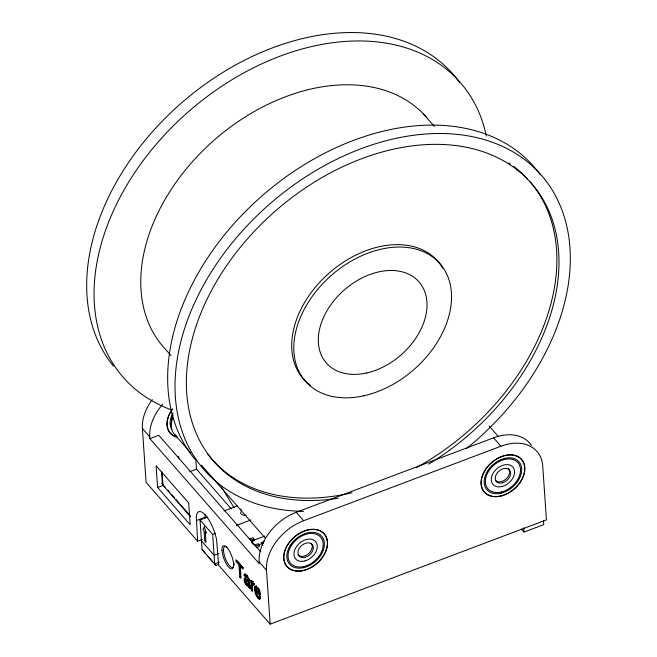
<?xml version="1.0" encoding="UTF-8"?>
<svg xmlns="http://www.w3.org/2000/svg" width="657" height="657" viewBox="0 0 657 657"><rect width="100%" height="100%" fill="white"/><g stroke="black" fill="none" stroke-linecap="round" stroke-linejoin="round"><path stroke-width="0.99" d="M244.412 580.969L244.314 578.513L245.693 577.782L245.603 580.525L244.412 580.969C245.086 583.211 246.925 587.383 249.865 585.65L249.988 586.414L248.806 586.857L250.079 588.844C249.019 583.802 250.301 576.715 244.757 573.881L244.067 575.253L245.102 576.657L245.521 575.737L246.441 575.532M202.389 539.405L197.609 541.212L196.262 516.533A22.387 7.523 69.3 0 1 205.542 515.277A22.387 7.523 69.3 0 1 216.58 539.75L218.641 565.25L270.175 624.15L546.427 519.876L542.756 466.059A44.783 31.388 -41.2 0 0 500.921 446.234L493.563 437.825L296.241 512.304A44.783 31.388 -41.2 0 0 259.145 561.916L259.269 563.657L149.895 438.646L149.771 436.905A44.783 31.388 -41.2 0 1 162.69 404.252M205.124 514.669L205.091 517.264L196.205 520.615M245.324 580.492L246.12 583.186L247.714 584.705L249.512 583.859L249.52 581.683C248.666 578.702 243.402 581.01 246.745 579.655M252.198 583.983L253.857 583.473L252.074 584.344L252.403 591.505L251.352 590.306L250.662 580.106L251.606 581.182L251.705 582.726L253.175 581.782L251.705 582.726M253.191 584.714L253.586 583.4M256.115 588.171L257.273 588.762L258.456 588.311C257.61 586.931 255.195 588.13 255.713 589.682L259.162 593.624L260.344 593.181M255.302 593.066L254.686 587.383L255.179 586.364L256.747 585.789L255.795 587.843L256.485 592.614L255.302 593.066C255.606 594.79 259.039 601.672 260.443 597.87L259.343 596.408L258.382 597.123L256.805 594.979L255.754 591.037L256.936 590.594M248.091 584.656L248.338 582.135L245.406 580.221M246.293 576.205L245.365 574.037L244.182 574.481M257.298 587.719L255.795 588.664M251.992 582.225L253.471 583.235L254.037 584.27L253.791 585.461L252.403 583.843M149.895 438.646L158.772 435.287L260.714 551.814M189.774 471.669L196.492 469.131L231.289 508.912M157.581 487.453L190.185 524.713L188.707 503.016L156.103 465.756L157.581 487.453L162.517 485.589L161.573 471.783M205.312 553.416L202.052 549.49L200.04 519.974L207.694 517.092M223.963 510.949L237.358 505.89M200.04 519.974L212.663 534.404L215.537 533.32M250.933 519.958L236.577 525.37A4.476 1.503 69.3 0 1 237.128 525.855M249.315 539.044L252.904 537.689L253.955 538.896L254.07 540.629L251.385 541.647M250.366 540.251L253.955 538.896M270.175 624.15L266.504 570.333A44.783 31.388 -41.2 0 1 303.608 520.714L500.921 446.234M218.863 553.432L214.083 555.231L201.461 540.81M252.354 540.793L264.787 536.096M254.571 545.055L258.16 543.7L259.211 544.908L259.334 546.64L256.641 547.659M263.03 545.187L261.691 543.659L261.609 542.427L264.147 541.467M258.85 544.735L261.691 543.659M255.622 546.263L259.211 544.908M218.666 564.371L215.833 565.439L214.675 563.911L219.413 562.121M243.484 568.059L241.226 565.48L240.043 565.923L242.868 569.151L242.753 567.492L235.994 559.756L236.101 561.423L237.284 560.971M236.101 561.423L238.918 564.634L240.101 564.191L240.815 574.703M244.067 575.253L245.25 574.809M238.918 564.634L239.764 577.06L240.947 576.608M245.521 575.737L247.139 575.483M245.948 575.926L246.589 576.559L247.771 576.107M244.314 578.513L246.301 577.774M244.199 578.989L245.39 578.546M244.199 579.646L245.381 579.203M244.273 580.295L245.455 579.852M245.775 580.131L246.958 579.688M249.43 580.336L248.239 580.78L248.083 579.351L249.266 578.899M244.618 581.659L245.8 581.215L246.071 581.93L244.889 582.373M246.671 580.829L247.853 580.386M248.215 580.336L249.397 579.885M247.648 581.675L248.831 581.231M245.217 583.079L246.4 582.636L246.777 583.301L245.595 583.753M248.338 582.135L249.52 581.683M248.379 582.767L249.561 582.324M246.03 584.385L247.213 583.933M248.403 583.72L249.586 583.276M246.515 584.985L247.697 584.541L249.865 585.65M248.33 584.303L249.512 583.859M247.106 585.584L248.289 585.132M247.64 585.97L248.831 585.518M252.074 584.344L253.257 583.901M252.994 584.213L254.177 583.761L254.571 584.295L253.388 584.738M248.165 586.143L249.348 585.691M248.978 587.596L250.161 587.144M254.875 586.75L256.058 586.299M254.686 587.383L255.877 586.939M254.612 588.286L255.795 587.843M255.926 588.352L257.536 587.67M256.624 588.204L257.807 587.752M251.352 590.306L252.543 589.863L251.91 580.681M254.645 589.444L255.828 589.001M254.776 590.676L255.959 590.232M257.273 588.762L258.012 589.838L259.195 589.386L258.842 588.812M254.998 591.883L256.181 591.431M259.162 593.624L258.636 591.243L259.819 590.799L259.523 590.052M258.957 592.343L260.139 591.9M256.173 595.316L257.363 594.872M256.706 596.318L257.889 595.874M257.298 597.238L258.48 596.786L260.5 598.724L259.31 599.168M258.809 597.262L259.991 596.819M257.946 598.059L259.129 597.607M258.456 598.593L259.638 598.141M258.915 598.962L260.098 598.511M521.395 529.074L524.023 532.08L543.758 524.631L543.462 520.295M255.179 586.364L255.565 586.233C259.047 588.031 260.032 592.68 260.361 596.301L255.754 591.037M244.511 578.234L248.239 580.78M261.609 542.427L263.342 543.47M423.601 114.104L434.392 126.448M489.071 425.917L498.507 436.7M170.976 355.536L166.254 350.14A174.647 122.407 -41.2 0 1 212.605 141.518A174.647 122.407 -41.2 0 1 426.943 117.784M296.241 512.304L303.608 520.714M174.491 434.334L190.67 452.829M201.453 465.156L265.502 538.362M251.631 542.436L253.61 544.694M152.293 399.579A44.783 31.388 -41.2 0 0 142.413 428.495L149.771 436.905M259.145 561.916L266.504 570.333M237.85 561.62L240.101 564.191M257.593 591.341L260.229 594.355M161.819 483.297L165.153 487.1M167.814 490.147L169.81 492.43M171.814 494.713L174.475 497.76M175.805 499.279L179.139 503.09M180.47 504.609L190.456 516.032M190.505 516.78L162.985 485.326L162.098 472.35M239.764 577.06L240.889 578.349L240.043 565.923M197.609 541.212L146.076 482.312L142.413 428.495M202.052 549.49L215.833 565.439M213.139 562.359L208.006 556.487M246.589 576.559L248.083 579.351M221.376 486.87L234.179 507.877M258.012 589.838L258.636 591.243M248.683 586.093L248.806 586.857M523.728 527.735L524.023 532.08M212.663 534.404L214.675 563.911M195.811 459.12L196.492 469.131M179.065 458.372L178.367 456.607L178.433 457.65M177.07 437.25A24.851 17.419 -41.2 0 1 172.463 409.024M493.563 437.825A44.783 31.388 -41.2 0 1 531.48 445.495M195.063 459.44A223.906 156.924 -41.2 0 1 269.198 189.791A223.906 156.924 -41.2 0 1 540.424 174.918M338.051 498.285A211.069 147.932 -41.2 0 1 213.451 286.904A211.069 147.932 -41.2 0 1 519.293 171.6A211.069 147.932 -41.2 0 1 428.75 464.097M303.608 511.343A223.906 156.924 -41.2 0 1 209.14 275.488A223.906 156.924 -41.2 0 1 519.359 155.832A223.906 156.924 -41.2 0 1 466.577 448.476M310.367 385.355A89.352 62.629 -41.2 0 1 328.902 273.287A89.352 62.629 -41.2 0 1 442.908 268.343M113.447 366.113A223.906 156.924 -41.2 0 1 188.773 96.784A223.906 156.924 -41.2 0 1 459.448 82.363M171.198 409.779A223.906 156.924 -41.2 0 1 189.273 110.984A223.906 156.924 -41.2 0 1 486.377 136.122M530.109 181.849A211.069 147.932 -41.2 0 1 416.242 467.71M352.111 492.75A211.069 147.932 -41.2 0 1 207.817 454.299M508.633 162.837A211.069 147.932 -41.2 0 1 510.333 164.004M513.675 166.426A211.069 147.932 -41.2 0 1 527.39 178.803M233.555 566.638A11.194 3.761 69.3 0 1 224.842 557.062A11.194 3.761 69.3 0 1 227.035 547.133M234.064 563.263A11.194 3.761 69.3 0 1 233.991 565.234M246.112 515.236A4.476 2.817 -3.9 0 1 240.823 511.877M241.538 510.251A4.476 2.817 -3.9 0 1 240.454 509.003M177.119 436.363A22.387 15.694 -41.2 0 1 172.939 417.795M310.999 543.125A8.73 6.118 -41.2 0 1 308.815 553.44A8.73 6.118 -41.2 0 1 298.13 554.927M176.446 436.864A24.629 17.263 -41.2 0 1 172.553 409.18M171.879 429.464A21.27 14.906 -41.2 0 1 173.029 412.883M171.559 425.178A19.932 13.969 -41.2 0 1 173.054 415.019M508.321 468.646A8.73 6.118 -41.2 0 1 506.128 478.961A8.73 6.118 -41.2 0 1 495.452 480.448M204.36 526.84L202.988 529.361L204.048 530.56L204.754 540.974L205.986 542.386L205.271 531.965L206.323 533.172L204.36 526.84M301.218 570.982A24.851 17.419 -41.2 0 0 326.43 537.254A24.851 17.419 -41.2 0 0 289.203 542.444A24.851 17.419 -41.2 0 0 301.218 570.982M498.54 496.503A24.851 17.419 -41.2 0 0 523.752 462.774A24.851 17.419 -41.2 0 0 486.517 467.973A24.851 17.419 -41.2 0 0 498.54 496.503M222 550.344A12.319 4.139 69.3 0 0 231.083 568.839A12.319 4.139 69.3 0 0 230.328 552.734A12.319 4.139 69.3 0 0 222 550.344M366.524 373.004A61.577 43.157 -41.2 0 0 422.517 286.822A61.577 43.157 -41.2 0 0 328.968 307.509A61.577 43.157 -41.2 0 0 366.524 373.004M363.748 395.81A89.352 62.629 -41.2 0 0 445.011 270.75A89.352 62.629 -41.2 0 0 309.25 300.775A89.352 62.629 -41.2 0 0 363.748 395.81M303.764 570.309A24.629 17.263 -41.2 0 0 325.305 535.562A24.629 17.263 -41.2 0 0 287.782 544.809A24.629 17.263 -41.2 0 0 303.764 570.309M305.324 557.251A8.73 6.118 -41.2 0 0 312.436 544.784A8.73 6.118 -41.2 0 0 299.091 548.652A8.73 6.118 -41.2 0 0 305.324 557.251M304.01 567.574A21.27 14.906 -41.2 0 0 322.62 537.566A21.27 14.906 -41.2 0 0 290.213 545.548A21.27 14.906 -41.2 0 0 304.01 567.574M305.177 560.848A13.214 9.255 -41.2 0 0 315.927 541.992A13.214 9.255 -41.2 0 0 295.74 547.839A13.214 9.255 -41.2 0 0 305.177 560.848M304.117 566.474A19.932 13.969 -41.2 0 0 321.544 538.362A19.932 13.969 -41.2 0 0 291.191 545.844A19.932 13.969 -41.2 0 0 304.117 566.474M501.077 495.83A24.629 17.263 -41.2 0 0 522.627 461.083A24.629 17.263 -41.2 0 0 485.104 470.33A24.629 17.263 -41.2 0 0 501.077 495.83M502.646 482.772A8.73 6.118 -41.2 0 0 509.75 470.305A8.73 6.118 -41.2 0 0 496.413 474.173A8.73 6.118 -41.2 0 0 502.646 482.772M501.332 493.095A21.27 14.906 -41.2 0 0 519.942 463.086A21.27 14.906 -41.2 0 0 487.535 471.069A21.27 14.906 -41.2 0 0 501.332 493.095M502.498 486.369A13.214 9.255 -41.2 0 0 513.248 467.513A13.214 9.255 -41.2 0 0 493.062 473.36A13.214 9.255 -41.2 0 0 502.498 486.369M501.431 491.994A19.932 13.969 -41.2 0 0 518.866 463.883A19.932 13.969 -41.2 0 0 488.504 471.365A19.932 13.969 -41.2 0 0 501.431 491.994"/></g></svg>
